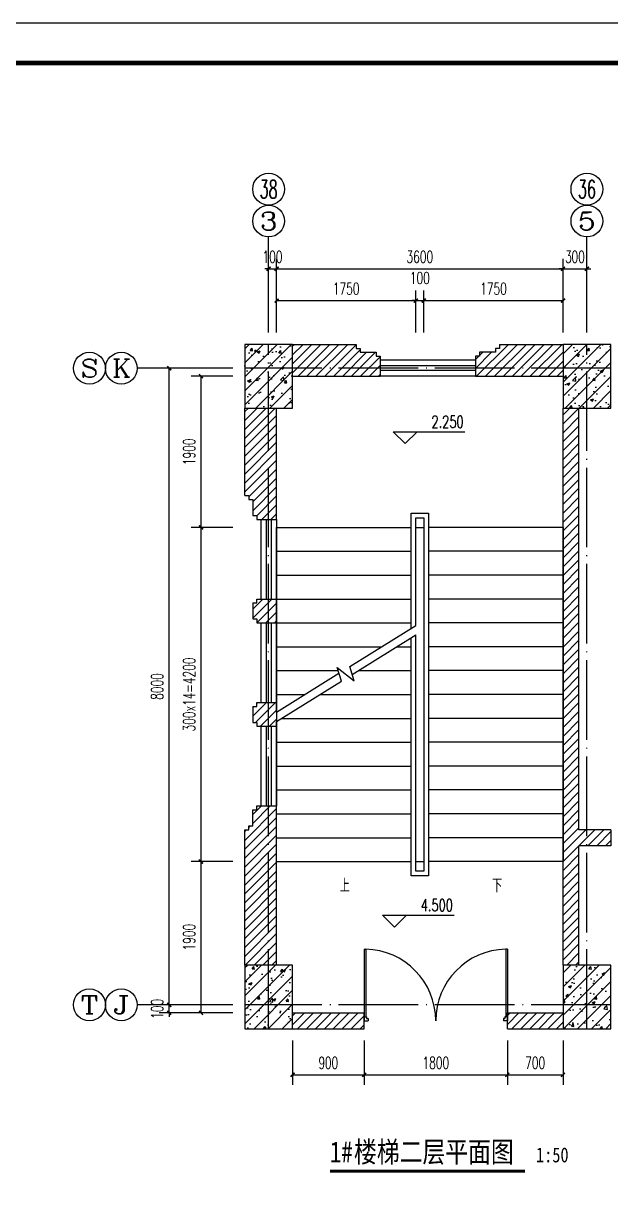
# Model space of a CAD drawing. Extents: x 307762 to 522490, y -326758 to -245675.
# Drawn here: x 318792 to 326177, y -260260 to -245675 of the extents above; entities that cross this region are included whole.
import ezdxf
from ezdxf.enums import TextEntityAlignment as Align

# ---------------------------------------------------------------- set-up
doc = ezdxf.new("R2010")
doc.units = 0
doc.header["$LTSCALE"] = 1000
doc.header["$MEASUREMENT"] = 0
doc.linetypes.add('DOTE', pattern=[2.42, 2, -0.2, 0.02, -0.2])
doc.layers.get('0').update_dxf_attribs({"linetype": 'CONTINUOUS'})
doc.layers.get('Defpoints').update_dxf_attribs({"color": 6, "linetype": 'CONTINUOUS'})
for name, color, linetype in [('A-墙线', 2, 'CONTINUOUS'), ('A-外窗', 145, 'CONTINUOUS'), ('A-门', 167, 'CONTINUOUS'), ('AXIS', 3, 'CONTINUOUS'), ('AXIS_TEXT', 7, 'CONTINUOUS'), ('COLUMN', 2, 'CONTINUOUS'), ('DIM_ELEV', 3, 'CONTINUOUS'), ('DIM_SYMB', 3, 'CONTINUOUS'), ('DOTE', 1, 'DOTE'), ('PUB_DIM', 3, 'CONTINUOUS'), ('PUB_HATCH', 250, 'CONTINUOUS'), ('PUB_TEXT', 7, 'CONTINUOUS'), ('STAIR', 4, 'CONTINUOUS'), ('图框', 85, 'CONTINUOUS')]:
    doc.layers.add(name, color=color, linetype=linetype)
doc.styles.add('_TCH_AXIS', font='COMPLEX', dxfattribs={"bigfont": 'GBCBIG'})
doc.styles.add('_TCH_DIM', font='SIMPLEX', dxfattribs={"bigfont": 'GBCBIG'})
doc.styles.add('COMPLEX', font='COMPLEX')
doc.styles.add('DIM_FONT', font='SIMPLEX.shx', dxfattribs={"width": 0.65})
doc.styles.add('房间名称', font='simhei.ttf', dxfattribs={"width": 0.8})
doc.dimstyles.new('DIMN50', dxfattribs={"dimscale": 0.5, "dimtxt": 300, "dimasz": 100, "dimexe": 250, "dimexo": 300, "dimgap": 150, "dimtad": 1, "dimdec": 0, "dimzin": 0, "dimdsep": 46, "dimtxsty": 'DIM_FONT', "dimblk": 'ARCHTICK', "dimcen": 0.09, "dimclrt": 7, "dimazin": 2, "dimtfac": 1, "dimtdec": 0, "dimtix": 1, "dimtmove": 2, "dimatfit": 3, "dimfxl": 0, "dimtolj": 1, "dimtzin": 0, "dimarcsym": 0})
pattern_1 = [(45, (0, 0), (-88.388348, 88.388348), []), (50, (0, 0), (358.6301, -31.37607), [37.5, -412.5]), (355, (0, 0), (-69.37567, 376.09607), [30, -330]), (100.4514, (29.9, -2.6), (289.2547, 344.71977), [31.8701, -350.57106]), (46.1842, (0, 100), (533.62052, -82.7595), [56.25, -618.75]), (96.6356, (44.47, 93.1), (467.33135, 487.05894), [47.80514, -525.8565]), (351.1842, (0, 100), (467.331, 487.0593), [45, -495]), (21, (50, 75), (298.45353, -201.30945), [37.5, -412.5]), (326, (50, 75), (121.65767, 362.57502), [30, -330]), (71.4514, (74.87, 58.22), (420.1113, 161.26525), [31.8701, -350.57106]), (37.5, (0, 0), (6.079928, 166.446927), [0, -326, 0, -335, 0, -331.25]), (7.5, (0, 0), (131.53477, 197.205856), [0, -191, 0, -318.5, 0, -126.25]), (327.5, (-111.5, 0), (266.91122, -11.277436), [0, -125, 0, -390, 0, -517.5]), (317.5, (-161.5, 0), (291.59308, 50.05249), [0, -162.5, 0, -259, 0, -367.5])]

# ---------------------------------------------------------------- blocks, each defined once
blk = doc.blocks.new('m1800')
at = {"layer": 'A-墙线'}
for p, q in [((-900, -100), (-900, 100)), ((900, -100), (900, 100))]:
    blk.add_line(p, q, dxfattribs=at)
at = {"layer": 'A-门'}
for p, q in [((-900, 900), (-900, 0)), ((-900, 900), (-880, 900)), ((-880, 900), (-880, 50)), ((880, 900), (880, 50)), ((900, 900), (880, 900)), ((900, 900), (900, 0)), ((-900, 50), (-870, 50)), ((-900, 0), (-850, 0)), ((-870, 50), (-870, 30)), ((-870, 30), (-850, 30)), ((-850, 30), (-850, 0)), ((850, 30), (850, 0)), ((870, 30), (850, 30)), ((900, 0), (850, 0)), ((870, 50), (870, 30)), ((900, 50), (870, 50))]:
    blk.add_line(p, q, dxfattribs=at)
for centre, start, end in [((-900, 0), 0, 88.7267), ((900, 0), 91.2733, 180)]:
    blk.add_arc(centre, 900, start, end, dxfattribs=at)
blk = doc.blocks.new('TJAD_TK_A1')
at = {"layer": '图框'}
blk.add_line((1341.38, 950.45), (500.38, 950.45), dxfattribs=at)
at = {"layer": '图框', "const_width": 1.2}
blk.add_lwpolyline([(1331.38, 940.45), (525.38, 940.45), (525.38, 366.45), (1331.38, 366.45)], close=True, dxfattribs=at)
blk = doc.blocks.new('_ArchTick')
at = {"color": 0, "linetype": 'ByBlock', "const_width": 0.4}
blk.add_lwpolyline([(-0.5, -0.5), (0.5, 0.5)], dxfattribs=at)
blk = doc.blocks.new('*D300')
at = {"layer": 'Defpoints', "color": 0}
for p in [(322177, -258311), (323077, -258311), (323077, -258890)]:
    blk.add_point(p, dxfattribs=at)
at = {"layer": 'PUB_DIM', "color": 0, "lineweight": -2}
for p, q in [((322177, -258461), (322177, -259015)), ((323077, -258461), (323077, -259015)), ((322177, -258890), (323077, -258890))]:
    blk.add_line(p, q, dxfattribs=at)
at = {"layer": 'PUB_DIM', "color": 0, "lineweight": -2, "xscale": 50, "yscale": 50, "zscale": 50, "rotation": 180}
blk.add_blockref('_ArchTick', (322177, -258890), dxfattribs=at)
at = {"layer": 'PUB_DIM', "color": 0, "lineweight": -2, "xscale": 50, "yscale": 50, "zscale": 50}
blk.add_blockref('_ArchTick', (323077, -258890), dxfattribs=at)
at = {"layer": 'PUB_DIM', "color": 7, "insert": (322627, -258740), "char_height": 150, "attachment_point": 5, "style": 'DIM_FONT'}
blk.add_mtext('\\A1;900', dxfattribs=at)
blk = doc.blocks.new('*D301')
at = {"layer": 'Defpoints', "color": 0}
for p in [(323077, -258311), (324877, -258311), (324877, -258890)]:
    blk.add_point(p, dxfattribs=at)
at = {"layer": 'PUB_DIM', "color": 0, "lineweight": -2}
for p, q in [((323077, -258461), (323077, -259015)), ((324877, -258461), (324877, -259015)), ((323077, -258890), (324877, -258890))]:
    blk.add_line(p, q, dxfattribs=at)
at = {"layer": 'PUB_DIM', "color": 0, "lineweight": -2, "xscale": 50, "yscale": 50, "zscale": 50, "rotation": 180}
blk.add_blockref('_ArchTick', (323077, -258890), dxfattribs=at)
at = {"layer": 'PUB_DIM', "color": 0, "lineweight": -2, "xscale": 50, "yscale": 50, "zscale": 50}
blk.add_blockref('_ArchTick', (324877, -258890), dxfattribs=at)
at = {"layer": 'PUB_DIM', "color": 7, "insert": (323977, -258740), "char_height": 150, "attachment_point": 5, "style": 'DIM_FONT'}
blk.add_mtext('\\A1;1800', dxfattribs=at)
blk = doc.blocks.new('*D302')
at = {"layer": 'Defpoints', "color": 0}
for p in [(324877, -258311), (325577, -258311), (325577, -258890)]:
    blk.add_point(p, dxfattribs=at)
at = {"layer": 'PUB_DIM', "color": 0, "lineweight": -2}
for p, q in [((324877, -258461), (324877, -259015)), ((325577, -258461), (325577, -259015)), ((324877, -258890), (325577, -258890))]:
    blk.add_line(p, q, dxfattribs=at)
at = {"layer": 'PUB_DIM', "color": 0, "lineweight": -2, "xscale": 50, "yscale": 50, "zscale": 50, "rotation": 180}
blk.add_blockref('_ArchTick', (324877, -258890), dxfattribs=at)
at = {"layer": 'PUB_DIM', "color": 0, "lineweight": -2, "xscale": 50, "yscale": 50, "zscale": 50}
blk.add_blockref('_ArchTick', (325577, -258890), dxfattribs=at)
at = {"layer": 'PUB_DIM', "color": 7, "insert": (325227, -258740), "char_height": 150, "attachment_point": 5, "style": 'DIM_FONT'}
blk.add_mtext('\\A1;700', dxfattribs=at)
blk = doc.blocks.new('*D531')
at = {"layer": 'AXIS', "color": 0, "lineweight": -2}
for p, q in [((321977, -249561), (321977, -249036)), ((323727, -249561), (323727, -249036)), ((321977, -249161), (323727, -249161))]:
    blk.add_line(p, q, dxfattribs=at)
at = {"layer": 'Defpoints', "color": 0}
for p in [(323727, -249161), (321977, -249711), (323727, -249711)]:
    blk.add_point(p, dxfattribs=at)
at = {"layer": 'AXIS', "color": 0, "lineweight": -2, "xscale": 50, "yscale": 50, "zscale": 50, "rotation": 180}
blk.add_blockref('_ArchTick', (321977, -249161), dxfattribs=at)
at = {"layer": 'AXIS', "color": 0, "lineweight": -2, "xscale": 50, "yscale": 50, "zscale": 50}
blk.add_blockref('_ArchTick', (323727, -249161), dxfattribs=at)
at = {"layer": 'AXIS', "color": 7, "insert": (322852, -249011), "char_height": 150, "attachment_point": 5, "style": 'DIM_FONT'}
blk.add_mtext('\\A1;1750', dxfattribs=at)
blk = doc.blocks.new('*D532')
at = {"layer": 'AXIS', "color": 0, "lineweight": -2}
for p, q in [((323727, -249561), (323727, -249036)), ((323827, -249561), (323827, -249036)), ((323727, -249161), (323677, -249161)), ((323727, -249161), (323827, -249161)), ((323827, -249161), (323877, -249161))]:
    blk.add_line(p, q, dxfattribs=at)
at = {"layer": 'Defpoints', "color": 0}
for p in [(323827, -249161), (323727, -249711), (323827, -249711)]:
    blk.add_point(p, dxfattribs=at)
at = {"layer": 'AXIS', "color": 0, "lineweight": -2, "xscale": 50, "yscale": 50, "zscale": 50}
blk.add_blockref('_ArchTick', (323727, -249161), dxfattribs=at)
at = {"layer": 'AXIS', "color": 0, "lineweight": -2, "xscale": 50, "yscale": 50, "zscale": 50, "rotation": 180}
blk.add_blockref('_ArchTick', (323827, -249161), dxfattribs=at)
at = {"layer": 'AXIS', "color": 7, "insert": (323777, -248877), "char_height": 150, "attachment_point": 5, "style": 'DIM_FONT'}
blk.add_mtext('\\A1;100', dxfattribs=at)
blk = doc.blocks.new('*D533')
at = {"layer": 'AXIS', "color": 0, "lineweight": -2}
for p, q in [((323827, -249561), (323827, -249036)), ((325577, -249561), (325577, -249036)), ((323827, -249161), (325577, -249161))]:
    blk.add_line(p, q, dxfattribs=at)
at = {"layer": 'Defpoints', "color": 0}
for p in [(325577, -249161), (323827, -249711), (325577, -249711)]:
    blk.add_point(p, dxfattribs=at)
at = {"layer": 'AXIS', "color": 0, "lineweight": -2, "xscale": 50, "yscale": 50, "zscale": 50, "rotation": 180}
blk.add_blockref('_ArchTick', (323827, -249161), dxfattribs=at)
at = {"layer": 'AXIS', "color": 0, "lineweight": -2, "xscale": 50, "yscale": 50, "zscale": 50}
blk.add_blockref('_ArchTick', (325577, -249161), dxfattribs=at)
at = {"layer": 'AXIS', "color": 7, "insert": (324702, -249011), "char_height": 150, "attachment_point": 5, "style": 'DIM_FONT'}
blk.add_mtext('\\A1;1750', dxfattribs=at)
blk = doc.blocks.new('*D534')
at = {"layer": 'AXIS', "color": 0, "lineweight": -2}
for p, q in [((321877, -249561), (321877, -248636)), ((321977, -249561), (321977, -248636)), ((321877, -248761), (321827, -248761)), ((321877, -248761), (321977, -248761)), ((321977, -248761), (322027, -248761))]:
    blk.add_line(p, q, dxfattribs=at)
at = {"layer": 'Defpoints', "color": 0}
for p in [(321977, -248761), (321877, -249711), (321977, -249711)]:
    blk.add_point(p, dxfattribs=at)
at = {"layer": 'AXIS', "color": 0, "lineweight": -2, "xscale": 50, "yscale": 50, "zscale": 50}
blk.add_blockref('_ArchTick', (321877, -248761), dxfattribs=at)
at = {"layer": 'AXIS', "color": 0, "lineweight": -2, "xscale": 50, "yscale": 50, "zscale": 50, "rotation": 180}
blk.add_blockref('_ArchTick', (321977, -248761), dxfattribs=at)
at = {"layer": 'AXIS', "color": 7, "insert": (321927, -248611), "char_height": 150, "attachment_point": 5, "style": 'DIM_FONT'}
blk.add_mtext('\\A1;100', dxfattribs=at)
blk = doc.blocks.new('*D535')
at = {"layer": 'AXIS', "color": 0, "lineweight": -2}
for p, q in [((321977, -249561), (321977, -248636)), ((325577, -249561), (325577, -248636)), ((321977, -248761), (325577, -248761))]:
    blk.add_line(p, q, dxfattribs=at)
at = {"layer": 'Defpoints', "color": 0}
for p in [(325577, -248761), (321977, -249711), (325577, -249711)]:
    blk.add_point(p, dxfattribs=at)
at = {"layer": 'AXIS', "color": 0, "lineweight": -2, "xscale": 50, "yscale": 50, "zscale": 50, "rotation": 180}
blk.add_blockref('_ArchTick', (321977, -248761), dxfattribs=at)
at = {"layer": 'AXIS', "color": 0, "lineweight": -2, "xscale": 50, "yscale": 50, "zscale": 50}
blk.add_blockref('_ArchTick', (325577, -248761), dxfattribs=at)
at = {"layer": 'AXIS', "color": 7, "insert": (323777, -248611), "char_height": 150, "attachment_point": 5, "style": 'DIM_FONT'}
blk.add_mtext('\\A1;3600', dxfattribs=at)
blk = doc.blocks.new('*D536')
at = {"layer": 'AXIS', "color": 0, "lineweight": -2}
for p, q in [((325577, -249561), (325577, -248636)), ((325877, -249561), (325877, -248636)), ((325577, -248761), (325527, -248761)), ((325577, -248761), (325877, -248761)), ((325877, -248761), (325927, -248761))]:
    blk.add_line(p, q, dxfattribs=at)
at = {"layer": 'Defpoints', "color": 0}
for p in [(325877, -248761), (325577, -249711), (325877, -249711)]:
    blk.add_point(p, dxfattribs=at)
at = {"layer": 'AXIS', "color": 0, "lineweight": -2, "xscale": 50, "yscale": 50, "zscale": 50}
blk.add_blockref('_ArchTick', (325577, -248761), dxfattribs=at)
at = {"layer": 'AXIS', "color": 0, "lineweight": -2, "xscale": 50, "yscale": 50, "zscale": 50, "rotation": 180}
blk.add_blockref('_ArchTick', (325877, -248761), dxfattribs=at)
at = {"layer": 'AXIS', "color": 7, "insert": (325727, -248611), "char_height": 150, "attachment_point": 5, "style": 'DIM_FONT'}
blk.add_mtext('\\A1;300', dxfattribs=at)
blk = doc.blocks.new('*D567')
at = {"layer": 'AXIS', "color": 0, "lineweight": -2}
for p, q in [((321427, -256211), (320902, -256211)), ((321027, -258111), (321027, -256211)), ((321427, -258111), (320902, -258111))]:
    blk.add_line(p, q, dxfattribs=at)
at = {"layer": 'Defpoints', "color": 0}
for p in [(321027, -256211), (321577, -256211), (321577, -258111)]:
    blk.add_point(p, dxfattribs=at)
at = {"layer": 'AXIS', "color": 0, "lineweight": -2, "xscale": 50, "yscale": 50, "zscale": 50}
for p, rotation in [((321027, -256211), 90), ((321027, -258111), 270)]:
    blk.add_blockref('_ArchTick', p, dxfattribs=dict(at, rotation=rotation))
at = {"layer": 'AXIS', "color": 7, "insert": (320877, -257161), "char_height": 150, "attachment_point": 5, "rotation": 90, "style": 'DIM_FONT'}
blk.add_mtext('\\A1;1900', dxfattribs=at)
blk = doc.blocks.new('*D568')
at = {"layer": 'AXIS', "color": 0, "lineweight": -2}
for p, q in [((321427, -252011), (320902, -252011)), ((321027, -256211), (321027, -252011)), ((321427, -256211), (320902, -256211))]:
    blk.add_line(p, q, dxfattribs=at)
at = {"layer": 'Defpoints', "color": 0}
for p in [(321027, -252011), (321577, -252011), (321577, -256211)]:
    blk.add_point(p, dxfattribs=at)
at = {"layer": 'AXIS', "color": 0, "lineweight": -2, "xscale": 50, "yscale": 50, "zscale": 50}
for p, rotation in [((321027, -252011), 90), ((321027, -256211), 270)]:
    blk.add_blockref('_ArchTick', p, dxfattribs=dict(at, rotation=rotation))
at = {"layer": 'AXIS', "color": 7, "insert": (320877, -254111), "char_height": 150, "attachment_point": 5, "rotation": 90, "style": 'DIM_FONT'}
blk.add_mtext('\\A1;300x14=4200', dxfattribs=at)
blk = doc.blocks.new('*D569')
at = {"layer": 'AXIS', "color": 0, "lineweight": -2}
for p, q in [((321427, -250111), (320902, -250111)), ((321027, -252011), (321027, -250111)), ((321427, -252011), (320902, -252011))]:
    blk.add_line(p, q, dxfattribs=at)
at = {"layer": 'Defpoints', "color": 0}
for p in [(321027, -250111), (321577, -250111), (321577, -252011)]:
    blk.add_point(p, dxfattribs=at)
at = {"layer": 'AXIS', "color": 0, "lineweight": -2, "xscale": 50, "yscale": 50, "zscale": 50}
for p, rotation in [((321027, -250111), 90), ((321027, -252011), 270)]:
    blk.add_blockref('_ArchTick', p, dxfattribs=dict(at, rotation=rotation))
at = {"layer": 'AXIS', "color": 7, "insert": (320877, -251061), "char_height": 150, "attachment_point": 5, "rotation": 90, "style": 'DIM_FONT'}
blk.add_mtext('\\A1;1900', dxfattribs=at)
blk = doc.blocks.new('*D570')
at = {"layer": 'AXIS', "color": 0, "lineweight": -2}
for p, q in [((320627, -258011), (320627, -257961)), ((321427, -258011), (320502, -258011)), ((321427, -258111), (320502, -258111)), ((320627, -258111), (320627, -258011)), ((320627, -258111), (320627, -258161))]:
    blk.add_line(p, q, dxfattribs=at)
at = {"layer": 'Defpoints', "color": 0}
for p in [(320627, -258011), (321577, -258011), (321577, -258111)]:
    blk.add_point(p, dxfattribs=at)
at = {"layer": 'AXIS', "color": 0, "lineweight": -2, "xscale": 50, "yscale": 50, "zscale": 50}
for p, rotation in [((320627, -258011), 270), ((320627, -258111), 90)]:
    blk.add_blockref('_ArchTick', p, dxfattribs=dict(at, rotation=rotation))
at = {"layer": 'AXIS', "color": 7, "insert": (320477, -258061), "char_height": 150, "attachment_point": 5, "rotation": 90, "style": 'DIM_FONT'}
blk.add_mtext('\\A1;100', dxfattribs=at)
blk = doc.blocks.new('*D571')
at = {"layer": 'AXIS', "color": 0, "lineweight": -2}
for p, q in [((321427, -250011), (320502, -250011)), ((320627, -258011), (320627, -250011)), ((321427, -258011), (320502, -258011))]:
    blk.add_line(p, q, dxfattribs=at)
at = {"layer": 'Defpoints', "color": 0}
for p in [(320627, -250011), (321577, -250011), (321577, -258011)]:
    blk.add_point(p, dxfattribs=at)
at = {"layer": 'AXIS', "color": 0, "lineweight": -2, "xscale": 50, "yscale": 50, "zscale": 50}
for p, rotation in [((320627, -250011), 90), ((320627, -258011), 270)]:
    blk.add_blockref('_ArchTick', p, dxfattribs=dict(at, rotation=rotation))
at = {"layer": 'AXIS', "color": 7, "insert": (320477, -254011), "char_height": 150, "attachment_point": 5, "rotation": 90, "style": 'DIM_FONT'}
blk.add_mtext('\\A1;8000', dxfattribs=at)
blk = doc.blocks.new('_AXISO')
blk.add_circle((0, 0), 0.5)
at = {"layer": 'AXIS_TEXT', "style": 'COMPLEX', "width": 1.041667}
blk.add_attdef('A', text='', height=0.56, dxfattribs=at).set_placement((-0.25, -0.28), (0.25, -0.28), align=Align.FIT)

msp = doc.modelspace()

# ---------------------------------------------------------------- hatches: boundary and pattern name
at = {"layer": 'PUB_HATCH'}
h = msp.add_hatch(dxfattribs=at)
h.set_pattern_fill('ANSI31', color=256, scale=50, style=0)
h.set_pattern_definition([(45, (315856.46, -257510.82), (-56.1266, 56.1266), [])])
h.paths.add_polyline_path([(323076.9, -258110.8), (322176.9, -258110.8), (322176.9, -258310.8), (323076.9, -258310.8)])
h.paths.add_polyline_path([(325576.9, -249710.8), (324776.9, -249710.8), (324776.9, -249760.8), (324726.9, -249760.8), (324726.9, -249810.8), (324526.9, -249810.8), (324526.9, -249860.8), (324476.9, -249860.8), (324476.9, -250110.8), (325576.9, -250110.8)])
h.paths.add_polyline_path([(323276.9, -249860.8), (323226.9, -249860.8), (323226.9, -249810.8), (323026.9, -249810.8), (323026.9, -249760.8), (322976.9, -249760.8), (322976.9, -249710.8), (322176.9, -249710.8), (322176.9, -250110.8), (323276.9, -250110.8)])
h.paths.add_polyline_path([(321976.9, -250510.8), (321576.9, -250510.8), (321576.9, -251610.8), (321626.9, -251610.8), (321626.9, -251660.8), (321676.9, -251660.8), (321676.9, -251860.8), (321726.9, -251860.8), (321726.9, -251910.8), (321976.9, -251910.8)])
h.paths.add_polyline_path([(321976.9, -252910.8), (321726.9, -252910.8), (321726.9, -252960.8), (321676.9, -252960.8), (321676.9, -253160.8), (321726.9, -253160.8), (321726.9, -253210.8), (321976.9, -253210.8)])
h.paths.add_polyline_path([(321976.9, -254210.8), (321726.9, -254210.8), (321726.9, -254260.8), (321676.9, -254260.8), (321676.9, -254460.8), (321726.9, -254460.8), (321726.9, -254510.8), (321976.9, -254510.8)])
h.paths.add_polyline_path([(321976.9, -255510.8), (321726.9, -255510.8), (321726.9, -255560.8), (321676.9, -255560.8), (321676.9, -255760.8), (321626.9, -255760.8), (321626.9, -255810.8), (321576.9, -255810.8), (321576.9, -257510.8), (321976.9, -257510.8)])
h.paths.add_polyline_path([(325576.9, -250510.8), (325776.9, -250510.8), (325776.9, -257510.8), (325576.9, -257510.8)])
h.paths.add_polyline_path([(326176.9, -255810.8), (325776.9, -255810.8), (325776.9, -256010.8), (326176.9, -256010.8)])
h.paths.add_polyline_path([(324856.9, -258110.8), (324856.9, -258160.8), (324846.9, -258160.8), (324846.9, -258180.8), (324826.9, -258180.8), (324826.9, -258210.8), (324876.9, -258210.8), (324876.9, -258310.8), (325576.9, -258310.8), (325576.9, -258110.8)])
h = msp.add_hatch(dxfattribs=at)
h.set_pattern_fill('钢筋混凝土', color=256, scale=50, style=0)
h.set_pattern_definition(pattern_1)
h.paths.add_polyline_path([(322176.9, -249710.8), (321576.9, -249710.8), (321576.9, -250510.8), (322176.9, -250510.8)])
h = msp.add_hatch(dxfattribs=at)
h.set_pattern_fill('钢筋混凝土', color=256, scale=50, style=0)
h.set_pattern_definition(pattern_1)
h.paths.add_polyline_path([(326176.9, -249710.8), (325576.9, -249710.8), (325576.9, -250510.8), (326176.9, -250510.8)])
h = msp.add_hatch(dxfattribs=at)
h.set_pattern_fill('钢筋混凝土', color=256, scale=50, style=0)
h.set_pattern_definition(pattern_1)
h.paths.add_polyline_path([(322176.9, -257510.8), (321576.9, -257510.8), (321576.9, -258310.8), (322176.9, -258310.8)])
h = msp.add_hatch(dxfattribs=at)
h.set_pattern_fill('钢筋混凝土', color=256, scale=50, style=0)
h.set_pattern_definition(pattern_1)
h.paths.add_polyline_path([(326176.9, -257510.8), (325576.9, -257510.8), (325576.9, -258310.8), (326176.9, -258310.8)])

# ---------------------------------------------------------------- linework, layer by layer
at = {"layer": 'A-墙线'}
for p, q in [((322176.9, -249710.8), (322976.9, -249710.8)), ((322976.9, -249710.8), (322976.9, -249760.8)), ((322976.9, -249760.8), (323026.9, -249760.8)), ((323026.9, -249760.8), (323026.9, -249810.8)), ((323026.9, -249810.8), (323226.9, -249810.8)), ((323226.9, -249810.8), (323226.9, -249860.8)), ((324526.9, -249810.8), (324526.9, -249860.8)), ((324726.9, -249810.8), (324526.9, -249810.8)), ((324726.9, -249760.8), (324726.9, -249810.8)), ((324776.9, -249760.8), (324726.9, -249760.8)), ((324776.9, -249710.8), (325576.9, -249710.8)), ((324776.9, -249710.8), (324776.9, -249760.8)), ((323226.9, -249860.8), (323276.9, -249860.8)), ((323276.9, -249860.8), (323276.9, -250110.8)), ((324526.9, -249860.8), (324476.9, -249860.8)), ((324476.9, -249860.8), (324476.9, -250110.8)), ((322176.9, -250110.8), (323276.9, -250110.8)), ((324476.9, -250110.8), (325576.9, -250110.8)), ((321576.9, -251610.8), (321576.9, -250510.8)), ((321976.9, -251910.8), (321976.9, -250510.8)), ((325576.9, -257510.8), (325576.9, -250510.8)), ((325776.9, -255810.8), (325776.9, -250510.8)), ((321576.9, -251610.8), (321626.9, -251610.8)), ((321626.9, -251610.8), (321626.9, -251660.8)), ((321626.9, -251660.8), (321676.9, -251660.8)), ((321676.9, -251660.8), (321676.9, -251860.8)), ((321676.9, -251860.8), (321726.9, -251860.8)), ((321726.9, -251860.8), (321726.9, -251910.8)), ((321726.9, -251910.8), (321976.9, -251910.8)), ((321676.9, -252960.8), (321676.9, -253160.8)), ((321676.9, -252960.8), (321726.9, -252960.8)), ((321726.9, -252960.8), (321726.9, -252910.8)), ((321726.9, -252910.8), (321976.9, -252910.8)), ((321976.9, -252910.8), (321976.9, -253210.8)), ((321676.9, -253160.8), (321726.9, -253160.8)), ((321726.9, -253160.8), (321726.9, -253210.8)), ((321726.9, -253210.8), (321976.9, -253210.8)), ((321676.9, -254260.8), (321676.9, -254460.8)), ((321676.9, -254260.8), (321726.9, -254260.8)), ((321726.9, -254260.8), (321726.9, -254210.8)), ((321726.9, -254210.8), (321976.9, -254210.8)), ((321976.9, -254210.8), (321976.9, -254510.8)), ((321676.9, -254460.8), (321726.9, -254460.8)), ((321726.9, -254460.8), (321726.9, -254510.8)), ((321726.9, -254510.8), (321976.9, -254510.8)), ((321726.9, -255560.8), (321726.9, -255510.8)), ((321726.9, -255510.8), (321976.9, -255510.8)), ((321976.9, -257510.8), (321976.9, -255510.8)), ((321676.9, -255560.8), (321726.9, -255560.8)), ((321676.9, -255760.8), (321676.9, -255560.8)), ((321576.9, -257510.8), (321576.9, -255810.8)), ((321576.9, -255810.8), (321626.9, -255810.8)), ((321626.9, -255760.8), (321676.9, -255760.8)), ((321626.9, -255810.8), (321626.9, -255760.8)), ((326176.9, -255810.8), (325776.9, -255810.8)), ((325776.9, -257510.8), (325776.9, -256010.8)), ((326176.9, -256010.8), (325776.9, -256010.8)), ((322176.9, -258110.8), (323076.9, -258110.8)), ((324876.9, -258110.8), (325576.9, -258110.8)), ((322176.9, -258310.8), (323076.9, -258310.8)), ((324876.9, -258310.8), (325576.9, -258310.8))]:
    msp.add_line(p, q, dxfattribs=at)
at = {"layer": 'A-外窗'}
for p, q in [((324476.9, -249910.8), (323276.9, -249910.8)), ((324476.9, -249980.8), (323276.9, -249980.8)), ((324476.9, -250040.8), (323276.9, -250040.8)), ((324476.9, -250110.8), (323276.9, -250110.8)), ((321776.9, -251910.8), (321776.9, -252910.8)), ((321846.9, -251910.8), (321846.9, -252910.8)), ((321906.9, -251910.8), (321906.9, -252910.8)), ((321976.9, -251910.8), (321976.9, -252910.8)), ((321776.9, -253210.8), (321776.9, -254210.8)), ((321846.9, -253210.8), (321846.9, -254210.8)), ((321906.9, -253210.8), (321906.9, -254210.8)), ((321976.9, -253210.8), (321976.9, -254210.8)), ((321776.9, -254510.8), (321776.9, -255510.8)), ((321846.9, -254510.8), (321846.9, -255510.8)), ((321906.9, -254510.8), (321906.9, -255510.8)), ((321976.9, -254510.8), (321976.9, -255510.8))]:
    msp.add_line(p, q, dxfattribs=at)
at = {"layer": 'AXIS'}
for p, q in [((321876.9, -247960.8), (321876.9, -247960.8)), ((325876.9, -247960.8), (325876.9, -247960.8)), ((321876.9, -249560.8), (321876.9, -248360.8)), ((325876.9, -249560.8), (325876.9, -248360.8)), ((319825.1, -250010.8), (319825.1, -250010.8)), ((321426.9, -250010.8), (320225.1, -250010.8)), ((319825.1, -258010.8), (319825.1, -258010.8)), ((321426.9, -258010.8), (320225.1, -258010.8))]:
    msp.add_line(p, q, dxfattribs=at)
at = {"layer": 'COLUMN'}
for p, q in [((322176.9, -249710.8), (321576.9, -249710.8)), ((321576.9, -249710.8), (321576.9, -250510.8)), ((322176.9, -250510.8), (322176.9, -249710.8)), ((326176.9, -249710.8), (325576.9, -249710.8)), ((325576.9, -249710.8), (325576.9, -250510.8)), ((326176.9, -250510.8), (326176.9, -249710.8)), ((321576.9, -250510.8), (322176.9, -250510.8)), ((325576.9, -250510.8), (326176.9, -250510.8)), ((322176.9, -257510.8), (321576.9, -257510.8)), ((321576.9, -257510.8), (321576.9, -258310.8)), ((322176.9, -258310.8), (322176.9, -257510.8)), ((326176.9, -257510.8), (325576.9, -257510.8)), ((325576.9, -257510.8), (325576.9, -258310.8)), ((326176.9, -258310.8), (326176.9, -257510.8)), ((321576.9, -258310.8), (322176.9, -258310.8)), ((325576.9, -258310.8), (326176.9, -258310.8))]:
    msp.add_line(p, q, dxfattribs=at)
at = {"layer": 'Defpoints'}
msp.add_line((326176.9, -255810.8), (326176.9, -256010.8), dxfattribs=at)
at = {"layer": 'DIM_ELEV'}
for p, q in [((323592.6, -250958.1), (323442.6, -250808.1)), ((323442.6, -250808.1), (324342.6, -250808.1)), ((323592.6, -250958.1), (323742.6, -250808.1)), ((323457.9, -257032.9), (323307.9, -256882.9)), ((323307.9, -256882.9), (324207.9, -256882.9)), ((323457.9, -257032.9), (323607.9, -256882.9))]:
    msp.add_line(p, q, dxfattribs=at)
at = {"layer": 'DIM_SYMB'}
for points in [[(324731.9, -256210.8, 0, 0, 0), (324731.9, -251105.9, 0, 0, 0), (322821.9, -251105.9, 0, 0, 0), (322821.9, -253486, 40, 0, 0), (322821.9, -253636, 0, 0, 0)], [(322821.9, -256210.8, 0, 0, 0), (322821.9, -254160.8, 40, 0, 0), (322821.9, -254010.8, 0, 0, 0)]]:
    msp.add_lwpolyline(points, format="xyseb", dxfattribs=at)
at = {"layer": 'DIM_SYMB', "const_width": 35}
msp.add_lwpolyline([(322647, -260101.6), (325097.6, -260101.6)], dxfattribs=at)
at = {"layer": 'DOTE', "ltscale": 0.5}
for p, q in [((321876.9, -258310.8), (321876.9, -249710.8)), ((325876.9, -258310.8), (325876.9, -249710.8)), ((326176.9, -250010.8), (321576.9, -250010.8)), ((326176.9, -258010.8), (321576.9, -258010.8))]:
    msp.add_line(p, q, dxfattribs=at)
at = {"layer": 'PUB_HATCH', "color": 1}
msp.add_lwpolyline([(345311.7, -246175.1), (309011.7, -246175.1), (309011.7, -274875.1), (345311.7, -274875.1)], close=True, dxfattribs=at)
at = {"layer": 'STAIR'}
for p, q in [((323666.9, -253279.2), (323666.9, -251830.8)), ((323666.9, -251830.8), (323886.9, -251830.8)), ((323886.9, -251830.8), (323886.9, -256390.8)), ((321976.9, -254331.7), (321976.9, -252010.8)), ((321976.9, -252010.8), (323666.9, -252010.8)), ((323726.9, -253241.8), (323726.9, -251890.8)), ((323726.9, -251890.8), (323826.9, -251890.8)), ((323726.9, -253241.8), (323726.9, -252010.8)), ((323726.9, -252010.8), (323826.9, -252010.8)), ((323826.9, -251890.8), (323826.9, -256330.8)), ((323826.9, -252010.8), (323826.9, -256210.8)), ((325576.9, -252010.8), (323886.9, -252010.8)), ((325576.9, -252010.8), (325576.9, -256210.8)), ((321976.9, -252310.8), (323666.9, -252310.8)), ((325576.9, -252310.8), (323886.9, -252310.8)), ((321976.9, -252610.8), (323666.9, -252610.8)), ((325576.9, -252610.8), (323886.9, -252610.8)), ((321976.9, -252910.8), (323666.9, -252910.8)), ((325576.9, -252910.8), (323886.9, -252910.8)), ((321976.9, -253210.8), (323666.9, -253210.8)), ((322896.2, -253759.2), (323726.9, -253241.8)), ((325576.9, -253210.8), (323886.9, -253210.8)), ((322926.3, -253858.2), (323726.9, -253359.6)), ((323666.9, -256390.8), (323666.9, -253397)), ((323726.9, -256210.8), (323726.9, -253359.6)), ((323726.9, -256330.8), (323726.9, -253359.6)), ((321976.9, -253510.8), (323294.9, -253510.8)), ((323484.1, -253510.8), (323666.9, -253510.8)), ((325576.9, -253510.8), (323886.9, -253510.8)), ((322950.5, -253937.9), (322896.2, -253759.2)), ((321976.9, -253810.8), (322750.6, -253810.8)), ((321976.9, -254331.7), (322760.6, -253843.6)), ((322790.7, -253942.6), (322738.8, -253771.9)), ((322738.8, -253771.9), (322950.5, -253937.9)), ((323002.4, -253810.8), (323666.9, -253810.8)), ((325576.9, -253810.8), (323886.9, -253810.8)), ((321976.9, -254449.5), (322790.7, -253942.6)), ((321976.9, -254110.8), (322331.5, -254110.8)), ((322520.7, -254110.8), (323666.9, -254110.8)), ((325576.9, -254110.8), (323886.9, -254110.8)), ((321976.9, -256210.8), (321976.9, -254449.5)), ((322038.9, -254410.8), (323666.9, -254410.8)), ((325576.9, -254410.8), (323886.9, -254410.8)), ((321976.9, -254710.8), (323666.9, -254710.8)), ((325576.9, -254710.8), (323886.9, -254710.8)), ((321976.9, -255010.8), (323666.9, -255010.8)), ((325576.9, -255010.8), (323886.9, -255010.8)), ((321976.9, -255310.8), (323666.9, -255310.8)), ((325576.9, -255310.8), (323886.9, -255310.8)), ((321976.9, -255610.8), (323666.9, -255610.8)), ((325576.9, -255610.8), (323886.9, -255610.8)), ((321976.9, -255910.8), (323666.9, -255910.8)), ((325576.9, -255910.8), (323886.9, -255910.8)), ((321976.9, -256210.8), (323666.9, -256210.8)), ((323726.9, -256210.8), (323826.9, -256210.8)), ((325576.9, -256210.8), (323886.9, -256210.8)), ((323886.9, -256390.8), (323666.9, -256390.8)), ((323826.9, -256330.8), (323726.9, -256330.8))]:
    msp.add_line(p, q, dxfattribs=at)

# ---------------------------------------------------------------- block references
at = {"layer": 'A-门'}
msp.add_blockref('m1800', (323976.9, -258210.8), dxfattribs=at)
at = {"layer": 'AXIS'}
ref = msp.add_blockref('_AXISO', (321876.9, -247760.8), dxfattribs=dict(at, xscale=400, yscale=400, zscale=400))
ref.add_attrib('A', '38', dxfattribs={"layer": 'AXIS_TEXT', "height": 226.27, "style": '_TCH_AXIS', "width": 0.636364}).set_placement((321763.8, -247874), (321990, -247874), align=Align.FIT)
ref = msp.add_blockref('_AXISO', (325876.9, -247760.8), dxfattribs=dict(at, xscale=400, yscale=400, zscale=400))
ref.add_attrib('A', '36', dxfattribs={"layer": 'AXIS_TEXT', "height": 226.27, "style": '_TCH_AXIS', "width": 0.636364}).set_placement((325763.8, -247874), (325990, -247874), align=Align.FIT)
ref = msp.add_blockref('_AXISO', (321876.9, -248160.8), dxfattribs=dict(at, xscale=400, yscale=400, zscale=400))
ref.add_attrib('A', '3', dxfattribs={"layer": 'AXIS_TEXT', "height": 226.3, "style": '_TCH_AXIS', "width": 1.5}).set_placement((321763.8, -248274), (321990, -248274), align=Align.FIT)
ref = msp.add_blockref('_AXISO', (325876.9, -248160.8), dxfattribs=dict(at, xscale=400, yscale=400, zscale=400))
ref.add_attrib('A', '5', dxfattribs={"layer": 'AXIS_TEXT', "height": 226.3, "style": '_TCH_AXIS', "width": 1.5}).set_placement((325763.8, -248274), (325990, -248274), align=Align.FIT)
ref = msp.add_blockref('_AXISO', (319625.1, -250010.8), dxfattribs=dict(at, xscale=400, yscale=400, zscale=400))
ref.add_attrib('A', 'S', dxfattribs={"layer": 'AXIS_TEXT', "height": 226.3, "style": '_TCH_AXIS', "width": 1.5}).set_placement((319512, -250124), (319738.3, -250124), align=Align.FIT)
ref = msp.add_blockref('_AXISO', (320025.1, -250010.8), dxfattribs=dict(at, xscale=400, yscale=400, zscale=400))
ref.add_attrib('A', 'K', dxfattribs={"layer": 'AXIS_TEXT', "height": 226.3, "style": '_TCH_AXIS', "width": 1.105263}).set_placement((319912, -250124), (320138.3, -250124), align=Align.FIT)
ref = msp.add_blockref('_AXISO', (319625.1, -258010.8), dxfattribs=dict(at, xscale=400, yscale=400, zscale=400))
ref.add_attrib('A', 'T', dxfattribs={"layer": 'AXIS_TEXT', "height": 226.3, "style": '_TCH_AXIS', "width": 1.4}).set_placement((319512, -258124), (319738.3, -258124), align=Align.FIT)
ref = msp.add_blockref('_AXISO', (320025.1, -258010.8), dxfattribs=dict(at, xscale=400, yscale=400, zscale=400))
ref.add_attrib('A', 'J', dxfattribs={"layer": 'AXIS_TEXT', "height": 226.3, "style": '_TCH_AXIS', "width": 1.909091}).set_placement((319912, -258124), (320138.3, -258124), align=Align.FIT)
at = {"layer": '图框', "xscale": 50, "yscale": 50, "zscale": 50}
msp.add_blockref('TJAD_TK_A1', (282742.8, -293197.5), dxfattribs=at)

# ---------------------------------------------------------------- texts
at = {"layer": 'PUB_TEXT'}
for s, height, style, width, p in [('2.250', 148.75, '_TCH_DIM', 0.705882, (323922.6, -250758.1)), ('4.500', 148.75, '_TCH_DIM', 0.705882, (323787.9, -256832.9)), ('1#', 262.87, '房间名称', 0.8, (322647, -259990.2)), ('楼梯二层平面图', 262.87, '房间名称', 0.8, (322949.5, -259990.2)), ('1:50', 187.76, '房间名称', 0.8, (325237.6, -259990.2))]:
    msp.add_text(s, height=height, dxfattribs=dict(at, style=style, width=width)).set_placement(p)
at = {"layer": 'PUB_TEXT', "style": '_TCH_DIM'}
for s, p in [('上', (322769.8, -256595.8)), ('下', (324684.4, -256595.8))]:
    msp.add_text(s, height=168.8, dxfattribs=at).set_placement(p)

# ---------------------------------------------------------------- dimensions: what is measured, and where the dimension line sits
at = {"layer": 'AXIS'}
for p1, p2, distance, picture, middle in [((321876.9, -249710.8), (321976.9, -249710.8), 950, '*D534', (321926.9, -248610.8)), ((321976.9, -249710.8), (325576.9, -249710.8), 950, '*D535', (323776.9, -248610.8)), ((325576.9, -249710.8), (325876.9, -249710.8), 950, '*D536', (325726.9, -248610.8)), ((321976.9, -249710.8), (323726.9, -249710.8), 550, '*D531', (322851.9, -249010.8)), ((323826.9, -249710.8), (325576.9, -249710.8), 550, '*D533', (324701.9, -249010.8)), ((321576.9, -258010.8), (321576.9, -250010.8), 950, '*D571', (320476.9, -254010.8)), ((321576.9, -252010.8), (321576.9, -250110.8), 550, '*D569', (320876.9, -251060.8)), ((321576.9, -258110.8), (321576.9, -256210.8), 550, '*D567', (320876.9, -257160.8)), ((321576.9, -258110.8), (321576.9, -258010.8), 950, '*D570', (320476.9, -258060.8))]:
    dim = msp.add_aligned_dim(p1=p1, p2=p2, distance=distance, dimstyle='DIMN50', dxfattribs=at)
    dim.commit()
    dim.dimension.update_dxf_attribs({"geometry": picture, "text_midpoint": middle})
dim = msp.add_linear_dim(base=(323826.9, -249160.8), p1=(323726.9, -249710.8), p2=(323826.9, -249710.8), angle=0, dimstyle='DIMN50', dxfattribs=at)
dim.commit()
dim.dimension.update_dxf_attribs({"geometry": '*D532', "text_midpoint": (323776.9, -248877.1), "dimtype": 129})
dim = msp.add_aligned_dim(p1=(321576.9, -256210.8), p2=(321576.9, -252010.8), distance=550, text='300x14=4200', dimstyle='DIMN50', dxfattribs=at)
dim.commit()
dim.dimension.update_dxf_attribs({"geometry": '*D568', "text_midpoint": (320876.9, -254110.8)})
at = {"layer": 'PUB_DIM'}
for p1, p2, picture, middle in [((322176.9, -258310.8), (323076.9, -258310.8), '*D300', (322626.9, -258740)), ((323076.9, -258310.8), (324876.9, -258310.8), '*D301', (323976.9, -258740)), ((324876.9, -258310.8), (325576.9, -258310.8), '*D302', (325226.9, -258740))]:
    dim = msp.add_aligned_dim(p1=p1, p2=p2, distance=-579.1, dimstyle='DIMN50', dxfattribs=at)
    dim.commit()
    dim.dimension.update_dxf_attribs({"geometry": picture, "text_midpoint": middle})

doc.saveas('drawing.dxf')
